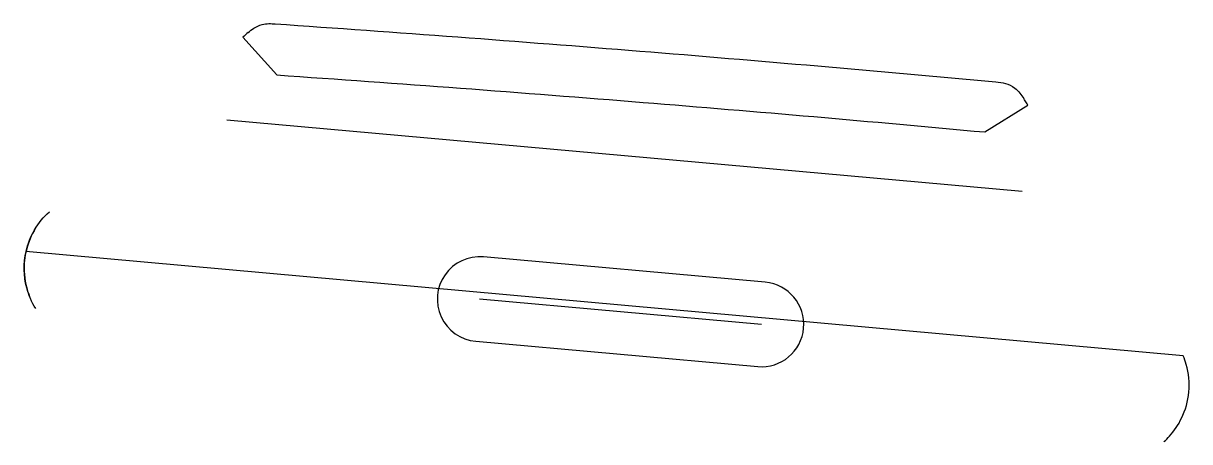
# Model space of a CAD drawing. Header units: millimetres. Extents: x -43.9 to -2.5, y 6.6 to 21.4.
import ezdxf

# ---------------------------------------------------------------- set-up
doc = ezdxf.new("R2010")
doc.units = ezdxf.units.MM
doc.layers.get('0').update_dxf_attribs({"linetype": 'CONTINUOUS'})

msp = doc.modelspace()

# ---------------------------------------------------------------- linework, layer by layer
for p, q in [((-36.065, 20.939), (-36.11, 20.898)), ((-36.11, 20.898), (-34.905, 19.561)), ((-35.967, 21.027), (-36.063, 20.94)), ((-35.922, 21.068), (-35.967, 21.027)), ((-8.384, 18.683), (-8.41, 18.726)), ((-8.292, 18.537), (-8.384, 18.683)), ((-9.792, 17.54), (-8.265, 18.494)), ((-8.265, 18.494), (-8.291, 18.536)), ((-8.47, 15.425), (-36.68, 17.962)), ((-2.756, 9.61), (-43.805, 13.302)), ((-17.581, 12.211), (-27.581, 13.11)), ((-17.715, 10.717), (-27.715, 11.616)), ((-27.849, 10.122), (-17.849, 9.223))]:
    msp.add_line(p, q)
for centre, start, end in [((-27.715, 11.616), 84.8611, 264.8611), ((-17.715, 10.717), -95.1389, 84.8611)]:
    msp.add_arc(centre, 1.5, start, end)
for points, knots in [([(-35.923, 21.066), (-35.86, 21.122), (-35.795, 21.176), (-35.634, 21.278), (-35.535, 21.322), (-35.263, 21.392), (-35.105, 21.382), (-34.966, 21.373)], [-0.08691479, -0.08691479, -0.08691479, -0.08691479, -0.06668973, -0.06668973, -0.04162058, -0.04162058, -0.00000188, -0.00000188, -0.00000188, -0.00000188]), ([(-34.966, 21.373), (-30.67, 21.08), (-26.298, 20.753), (-17.863, 20.073), (-13.578, 19.704), (-9.406, 19.315)], [-2.685033, -2.685033, -2.685033, -2.685033, -1.405552, -1.405552, -0.157961, -0.157961, -0.157961, -0.157961]), ([(-34.905, 19.561), (-30.591, 19.266), (-26.199, 18.937), (-17.909, 18.267), (-13.801, 17.913), (-9.792, 17.54)], [-2.647277, -2.647277, -2.647277, -2.647277, -1.361694, -1.361694, -0.162852, -0.162852, -0.162852, -0.162852]), ([(-9.406, 19.315), (-9.285, 19.303), (-9.175, 19.292), (-8.953, 19.227), (-8.843, 19.179), (-8.586, 18.988), (-8.496, 18.861), (-8.41, 18.726)], [-0.1302195, -0.1302195, -0.1302195, -0.1302195, -0.0893221, -0.0893221, -0.0533118, -0.0533118, -0.0049864, -0.0049864, -0.0049864, -0.0049864]), ([(-43.461, 11.277), (-43.604, 11.506), (-43.712, 11.757), (-43.781, 12.018), (-43.892, 12.436), (-43.9, 12.881), (-43.804, 13.303), (-43.683, 13.843), (-43.389, 14.344), (-42.977, 14.714)], [-0.2097446, -0.2097446, -0.2097446, -0.2097446, -0.1646054, -0.1646054, -0.1646054, -0.0923826, -0.0923826, -0.0923826, 0, 0, 0, 0]), ([(-43.467, 14.129), (-43.615, 13.89), (-43.724, 13.629), (-43.852, 13.111), (-43.878, 12.859), (-43.857, 12.286), (-43.788, 11.97), (-43.665, 11.673)], [-0.2848523, -0.2848523, -0.2848523, -0.2848523, -0.1910992, -0.1910992, -0.1069288, -0.1069288, 0, 0, 0, 0]), ([(-3.44, 6.562), (-3.372, 6.622), (-3.308, 6.687), (-3.073, 6.945), (-2.928, 7.16), (-2.675, 7.685), (-2.587, 8), (-2.528, 8.652), (-2.558, 8.984), (-2.677, 9.405), (-2.712, 9.505), (-2.753, 9.603)], [0.843974, 0.843974, 0.843974, 0.843974, 0.8744394, 0.8744394, 0.9605532, 0.9605532, 1.0688225, 1.0688225, 1.1790425, 1.1790425, 1.2144198, 1.2144198, 1.2144198, 1.2144198])]:
    msp.add_open_spline(points, degree=3, knots=knots)

doc.saveas('drawing.dxf')
